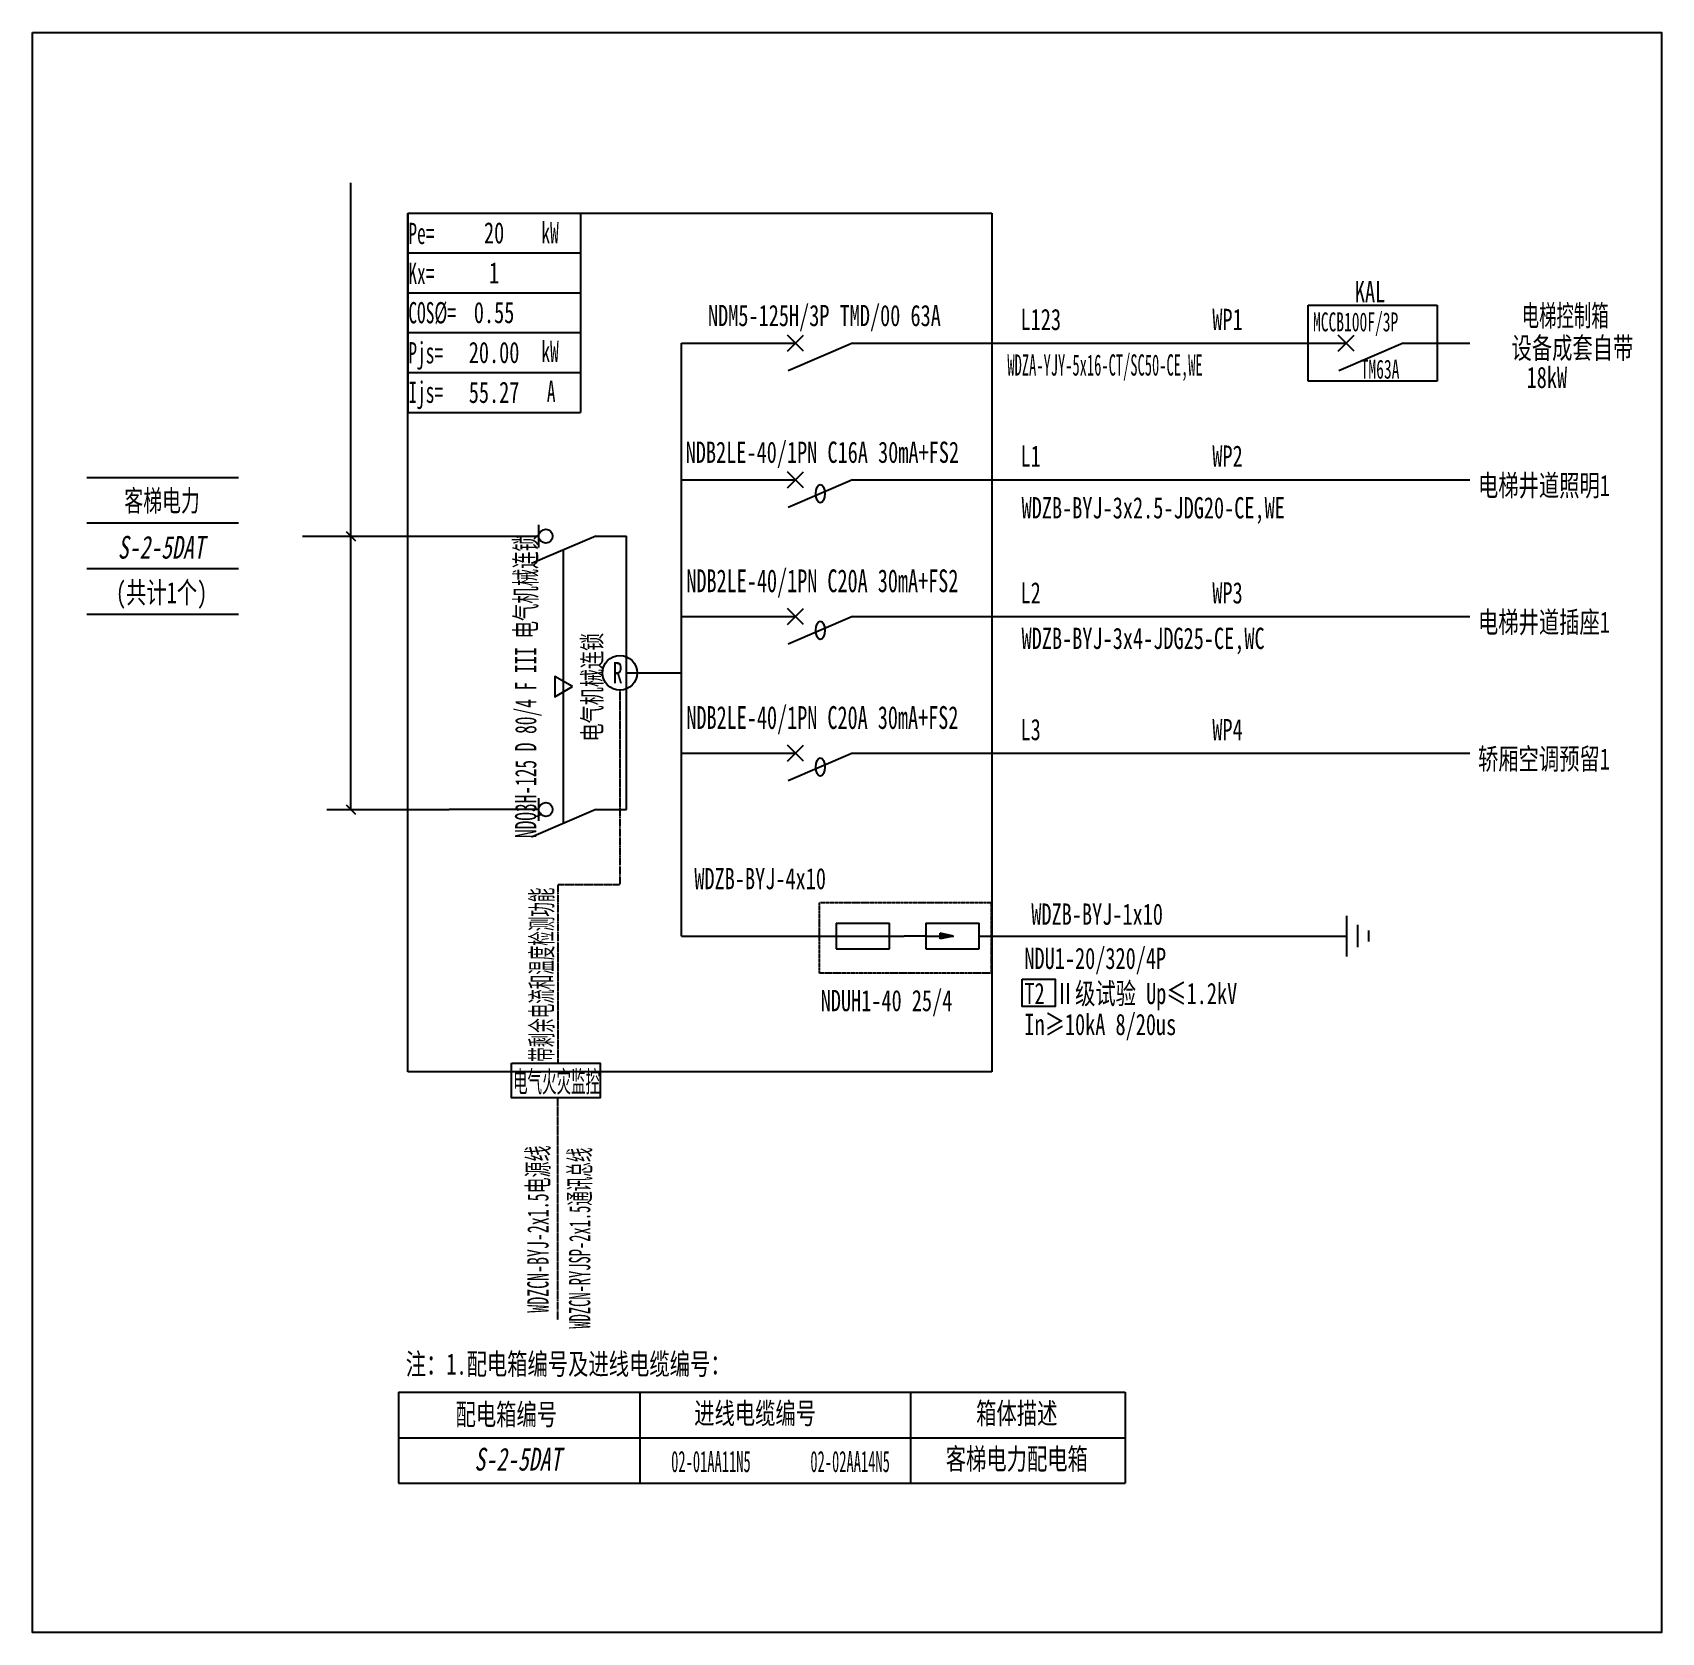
# Model space of a CAD drawing. Extents: x 313046 to 315372, y 341301 to 343585.
import ezdxf
from ezdxf.enums import TextEntityAlignment as Align

# ---------------------------------------------------------------- set-up
doc = ezdxf.new("R2010")
doc.units = 0
doc.header["$MEASUREMENT"] = 0
for name, pattern in [('DASH', [0.35, 0.25, -0.1]), ('DASHDOT', [1, 0.5, -0.25, 0, -0.25]), ('DASHED', [0.75, 0.5, -0.25]), ('DASHED2', [0.375, 0.25, -0.125])]:
    doc.linetypes.add(name, pattern=pattern)
for name, color, linetype in [('D_E_Eqpm(强电设备)', 100, 'Continuous'), ('D_E_Eqpm（强电设备）', 100, 'Continuous'), ('D_E_Text(强电文字)', 51, 'Continuous'), ('D_E_Text（强电文字）', 51, 'Continuous'), ('D_E_Wire(强电线缆)', 10, 'Continuous'), ('D_E_WireEm（强电应急照明线缆）', 10, 'DASHED'), ('D_E_Wire（强电线缆）', 10, 'Continuous'), ('D_El_Eqpm（弱电设备）', 100, 'Continuous'), ('D_El_Text（弱电文字）', 51, 'Continuous'), ('D_T_TableDim（表格尺寸）', 255, 'Continuous'), ('DQ-漏电火灾', 80, 'Continuous'), ('E_E_Text（强电文字）', 51, 'Continuous'), ('系统图', 220, 'Continuous')]:
    doc.layers.add(name, color=color, linetype=linetype)
doc.styles.add('$1$电气', font='', dxfattribs={"width": 0.7})
doc.styles.add('$1$电气箱', font='simhei.ttf', dxfattribs={"width": 0.8, "oblique": 10})
doc.styles.add('电气', font='', dxfattribs={"width": 0.7})
doc.styles.add('电气箱', font='simhei.ttf', dxfattribs={"width": 0.8, "oblique": 10})
doc.styles.get('$1$电气').set_extended_font_data('SimSun')
doc.styles.get('电气').set_extended_font_data('SimSun')

msp = doc.modelspace()

# ---------------------------------------------------------------- linework, layer by layer
at = {"linetype": 'DASHED'}
for p, q in [((313582.1, 342101.5, 0), (313582.1, 343327.4, 0)), ((313582.1, 343327.4, 0), (314415.8, 343327.4, 0)), ((314415.8, 343327.4, 0), (314415.8, 342101.5, 0)), ((314415.8, 342101.5, 0), (313582.1, 342101.5, 0))]:
    msp.add_line(p, q, dxfattribs=at)
at = {"linetype": 'DASHED2', "elevation": 0}
msp.add_lwpolyline([(314169.9, 342342.9), (314414.9, 342342.9), (314414.9, 342242), (314169.9, 342242)], close=True, dxfattribs=at)
at = {"layer": 'D_E_Eqpm(强电设备)'}
for p, q in [((314193.9, 342313.6, 0), (314270.1, 342313.6, 0)), ((314193.9, 342313.6, 0), (314193.9, 342276.7, 0)), ((314269.9, 342276.7, 0), (314269.9, 342313.6, 0)), ((314321.9, 342295.1, 0), (314291.1, 342295.1, 0)), ((314321.9, 342313.6, 0), (314398.1, 342313.6, 0)), ((314321.9, 342313.6, 0), (314321.9, 342276.7, 0)), ((314321.9, 342295.1, 0), (314361.4, 342295.1, 0)), ((314361.4, 342295.1, 0), (314342.3, 342299.1, 0)), ((314342.3, 342291.2, 0), (314342.3, 342299.1, 0)), ((314361.4, 342295.1, 0), (314342.3, 342291.2, 0)), ((314397.9, 342276.7, 0), (314397.9, 342313.6, 0)), ((314193.9, 342276.7, 0), (314269.9, 342276.7, 0)), ((314321.9, 342276.7, 0), (314397.9, 342276.7, 0))]:
    msp.add_line(p, q, dxfattribs=at)
msp.add_solid([(314342.3, 342291.2, 0), (314361.4, 342295.1, 0), (314342.3, 342299.1, 0)], dxfattribs=at)
at = {"layer": 'D_E_Eqpm（强电设备）'}
for p, q in [((314867.7, 343195.9, 0), (315052, 343195.9, 0)), ((314867.7, 343087.5, 0), (314867.7, 343195.9, 0)), ((315052, 343195.9, 0), (315052, 343087.5, 0)), ((314124.2, 343130.2, 0), (314147.2, 343153.2, 0)), ((314147.2, 343130.2, 0), (314124.2, 343153.2, 0)), ((314910.4, 343130.2, 0), (314933.4, 343153.2, 0)), ((314933.4, 343130.2, 0), (314910.4, 343153.2, 0)), ((314217, 343141.7, 0), (314125.2, 343102.3, 0)), ((315003.2, 343141.7, 0), (314911.4, 343102.3, 0)), ((315052, 343087.5, 0), (314867.7, 343087.5, 0)), ((314124.2, 342935, 0), (314147.2, 342958, 0)), ((314147.2, 342935, 0), (314124.2, 342958, 0)), ((314217, 342946.5, 0), (314125.2, 342907.2, 0)), ((313769.2, 342849.9), (313769.2, 342882.4)), ((313850.6, 342866.1), (313758.8, 342826.8)), ((314124.2, 342739.9, 0), (314147.2, 342762.9, 0)), ((314147.2, 342739.9, 0), (314124.2, 342762.9, 0)), ((314217, 342751.4, 0), (314125.2, 342712, 0)), ((314124.2, 342544.7, 0), (314147.2, 342567.7, 0)), ((314147.2, 342544.7, 0), (314124.2, 342567.7, 0)), ((314217, 342556.2, 0), (314125.2, 342516.8, 0)), ((313769.2, 342459.5), (313769.2, 342492)), ((313850.6, 342475.8), (313758.8, 342436.4))]:
    msp.add_line(p, q, dxfattribs=at)
at = {"layer": 'D_E_Eqpm（强电设备）', "linetype": 'DASH'}
msp.add_line((313804.7, 342456.1), (313804.7, 342846.4), dxfattribs=at)
at = {"layer": 'D_E_Eqpm（强电设备）'}
msp.add_lwpolyline([(313817.2, 342651.3), (313792.1, 342665.8), (313792.1, 342636.8)], close=True, dxfattribs=at)
for centre in [(313779.1, 342866.1), (313779.1, 342475.8)]:
    msp.add_circle(centre, 9.89, dxfattribs=at)
for centre in [(314171.1, 342926.8, 0), (314171.1, 342731.7, 0), (314171.1, 342536.5, 0)]:
    msp.add_ellipse(centre, major_axis=(0, 13.1), ratio=0.500475, dxfattribs=at)
at = {"layer": 'D_E_Text(强电文字)', "color": 51}
msp.add_line((313500.7, 342475.8), (313500.7, 343370.4), dxfattribs=at)
for points in [[(313494, 342872.9), (313507.5, 342859.3)], [(313494, 342482.6), (313507.5, 342469)]]:
    msp.add_lwpolyline(points, dxfattribs=at)
at = {"layer": 'D_E_Text（强电文字）'}
for p, q in [((313582.1, 343327.4, 0), (313828.7, 343327.4, 0)), ((313582.1, 343327.4, 0), (313582.1, 343042.7, 0)), ((313828.7, 343327.4, 0), (313828.7, 343042.7, 0)), ((313582.1, 343270.4, 0), (313828.7, 343270.4, 0)), ((313582.1, 343213.5, 0), (313828.7, 343213.5, 0)), ((313582.1, 343156.6, 0), (313828.7, 343156.6, 0)), ((313582.1, 343099.7, 0), (313828.7, 343099.7, 0)), ((313582.1, 343042.7, 0), (313828.7, 343042.7, 0))]:
    msp.add_line(p, q, dxfattribs=at)
at = {"layer": 'D_E_Text（强电文字）', "elevation": 0}
msp.add_lwpolyline([(314459.2, 342233.5), (314506.3, 342233.5), (314506.3, 342194.7), (314459.2, 342194.7)], close=True, dxfattribs=at)
at = {"layer": 'D_E_Wire(强电线缆)'}
for p, q in [((313973, 343141.7, 0), (314135.7, 343141.7, 0)), ((314217, 343141.7, 0), (314921.9, 343141.7, 0)), ((315003.2, 343141.7, 0), (315098.7, 343141.7, 0)), ((313973, 342946.5, 0), (314135.7, 342946.5, 0)), ((314217, 342946.5, 0), (315098.7, 342946.5, 0)), ((313431.9, 342866.1), (313641.1, 342866.1)), ((313973, 342751.4, 0), (314135.7, 342751.4, 0)), ((314217, 342751.4, 0), (315098.7, 342751.4, 0)), ((313973, 342556.2, 0), (314135.7, 342556.2, 0)), ((314217, 342556.2, 0), (315098.7, 342556.2, 0))]:
    msp.add_line(p, q, dxfattribs=at)
at = {"layer": 'D_E_Wire(强电线缆)', "linetype": 'DASH'}
msp.add_line((313466.6, 342475.8), (313641.1, 342475.8), dxfattribs=at)
at = {"layer": 'D_E_WireEm（强电应急照明线缆）'}
msp.add_line((313769.2, 342475.8), (313641.1, 342475.8), dxfattribs=at)
at = {"layer": 'D_E_Wire（强电线缆）'}
for p, q in [((313973, 342295.1, 0), (313973, 343141.7, 0)), ((313641.1, 342866.1), (313769.2, 342866.1)), ((313850.6, 342866.1), (313894.5, 342866.1)), ((313894.5, 342475.8), (313894.5, 342866.1)), ((313894.5, 342670.9), (313973, 342670.9)), ((313850.6, 342475.8), (313894.5, 342475.8)), ((314922.9, 342266.2, 0), (314922.9, 342324.1, 0)), ((313973, 342295.1, 0), (314291.1, 342295.1, 0)), ((314397.9, 342295.1, 0), (314922.9, 342295.1, 0)), ((314938.7, 342279.4, 0), (314938.7, 342311, 0)), ((314954.5, 342287.2, 0), (314954.5, 342303.1, 0))]:
    msp.add_line(p, q, dxfattribs=at)
at = {"layer": 'D_El_Eqpm（弱电设备）', "color": 3}
msp.add_line((313856.7, 342064.3), (313730.2, 342064.3), dxfattribs=at)
msp.add_lwpolyline([(313730.2, 342113.9), (313856.7, 342113.9), (313856.7, 342064.3), (313730.2, 342064.3)], close=True, dxfattribs=at)
at = {"layer": 'D_T_TableDim（表格尺寸）', "color": 255}
for p, q in [((313123.8, 342950), (313340.7, 342950)), ((313123.8, 342885), (313340.7, 342885)), ((313123.8, 342819.9), (313340.7, 342819.9)), ((313123.8, 342819.9), (313340.7, 342819.9)), ((313123.8, 342819.9), (313340.7, 342819.9)), ((313123.8, 342819.9), (313340.7, 342819.9)), ((313123.8, 342819.9), (313340.7, 342819.9)), ((313123.8, 342754.9), (313340.7, 342754.9))]:
    msp.add_line(p, q, dxfattribs=at)
at = {"layer": 'D_T_TableDim（表格尺寸）', "ltscale": 3.5}
for p, q in [((313569.1, 341644, 0), (314606.3, 341644, 0)), ((313569.1, 341644, 0), (313569.1, 341513.9, 0)), ((313913.7, 341644, 0), (313913.7, 341513.9, 0)), ((314299.7, 341644, 0), (314299.7, 341513.9, 0)), ((314606.3, 341644, 0), (314606.3, 341513.9, 0)), ((313569.1, 341579, 0), (314606.3, 341579, 0)), ((313569.1, 341579, 0), (314606.3, 341579, 0)), ((313913.7, 341579, 0), (313913.7, 341513.9, 0)), ((314299.7, 341579, 0), (314299.7, 341513.9, 0)), ((313569.1, 341513.9, 0), (314606.3, 341513.9, 0))]:
    msp.add_line(p, q, dxfattribs=at)
at = {"layer": 'DQ-漏电火灾', "linetype": 'DASHDOT', "ltscale": 0.5}
for p, q in [((313885, 342646.1), (313885, 342369)), ((313796.2, 342369), (313796.2, 342113.9)), ((313796.2, 342369), (313885, 342369)), ((313796.2, 341747.5), (313796.2, 342064.3))]:
    msp.add_line(p, q, dxfattribs=at)
at = {"layer": 'DQ-漏电火灾', "color": 3}
msp.add_circle((313885, 342670.9), 24.8, dxfattribs=at)
at = {"layer": '系统图', "ltscale": 9973.992009}
msp.add_lwpolyline([(313046.5, 343585), (315372, 343585), (315372, 341301), (313046.5, 341301)], close=True, dxfattribs=at)

# ---------------------------------------------------------------- texts
at = {"layer": 'D_E_Text(强电文字)', "style": '电气', "width": 0.7}
for s, p in [('WDZB-BYJ-4x10', (313991.3, 342362, 0)), ('WDZB-BYJ-1x10', (314472.4, 342311.3, 0)), ('T2 Ⅱ级试验 Up≤1.2kV ', (314462.5, 342198, 0)), ('In≥10kA 8/20us', (314462.5, 342153.8, 0))]:
    msp.add_text(s, height=30.359, dxfattribs=at).set_placement(p)
at = {"layer": 'D_E_Text(强电文字)', "color": 51, "true_color": 0xffff7f, "style": '电气', "width": 0.7}
msp.add_text('NDU1-20/320/4P', height=30.359, dxfattribs=at).set_placement((314462.5, 342248.1, 0))
at = {"layer": 'D_E_Text（强电文字）', "linetype": 'Continuous', "style": '电气', "width": 0.6}
for s, height, p in [('kW', 30.36, (313772.9, 343284.1, 0)), ('Pe=', 30.36, (313583, 343283.1, 0)), ('Kx=', 30.36, (313583, 343226, 0)), ('COS%%C=', 30.36, (313583, 343169.9, 0)), ('Pjs=', 30.36, (313583, 343112.7, 0)), ('kW', 30.36, (313772.9, 343114.6, 0)), ('Ijs=', 30.36, (313583, 343056.4, 0)), ('A', 30.4, (313780.7, 343057.6, 0))]:
    msp.add_text(s, height=height, dxfattribs=at).set_placement(p)
at = {"layer": 'D_E_Text（强电文字）', "style": '电气'}
for s, height, width, p in [('KAL', 30.36, 0.7, (314934.3, 343200.1, 0)), ('电梯控制箱', 30.36, 0.6, (315172.5, 343165.8, 0)), ('L123', 30.36, 0.7, (314457, 343160.3, 0)), ('WP1', 30.36, 0.7, (314730.8, 343160.3, 0)), ('MCCB100F/3P', 27.107, 0.6, (314874.6, 343158.4, 0)), ('设备成套自带', 30.36, 0.7, (315158, 343119.6, 0)), ('WDZA-YJY-5x16-CT/SC50-CE,WE', 30.359, 0.5, (314438.2, 343095.3, 0)), ('18kW', 30.36, 0.7, (315179.5, 343077.6, 0)), ('L1', 30.36, 0.7, (314457, 342965.2, 0)), ('WP2', 30.36, 0.7, (314730.8, 342965.2, 0)), ('电梯井道照明1', 30.36, 0.7, (315110.1, 342923.3, 0)), ('WDZB-BYJ-3x2.5-JDG20-CE,WE', 30.359, 0.7, (314458.5, 342891.4, 0)), ('L2', 30.36, 0.7, (314457, 342770, 0)), ('WP3', 30.36, 0.7, (314730.8, 342770, 0)), ('电梯井道插座1', 30.36, 0.7, (315110.1, 342728.1, 0)), ('WDZB-BYJ-3x4-JDG25-CE,WC', 30.359, 0.7, (314458.5, 342705, 0)), ('L3', 30.36, 0.7, (314457, 342574.8, 0)), ('WP4', 30.36, 0.7, (314730.8, 342574.8, 0)), ('轿厢空调预留1', 30.36, 0.7, (315110.1, 342532.9, 0)), ('注：1.配电箱编号及进线电缆编号：', 30.359, 0.7, (313579.3, 341669, 0))]:
    msp.add_text(s, height=height, dxfattribs=dict(at, width=width)).set_placement(p)
at = {"layer": 'D_E_Text（强电文字）'}
for s, height, style, width, p in [('NDM5-125H/3P TMD/00 63A', 30.359, '电气', 0.7, (314177, 343178.6, 0)), ('TM63A', 27.11, '电气', 0.6, (314970.3, 343104.3, 0)), ('NDB2LE-40/1PN C16A 30mA+FS2', 30.359, '电气', 0.7, (314174.1, 342983.4, 0)), ('客梯电力', 30.36, '$1$电气', 0.65, (313231.4, 342917.3)), ('电气火灾监控', 30.36, '电气', 0.5, (313794.6, 342088)), ('配电箱编号', 30.36, '电气', 0.7, (313722.9, 341612.9, 0)), ('进线电缆编号', 30.36, '电气', 0.7, (314078.1, 341614.5, 0)), ('箱体描述', 30.36, '电气', 0.7, (314451.7, 341614.5, 0)), ('02-01AA11N5', 30.359, '电气', 0.5, (314015, 341544.8, 0)), ('02-02AA14N5', 30.359, '电气', 0.5, (314213.7, 341544.8, 0)), ('客梯电力配电箱', 30.36, '电气', 0.7, (314451.7, 341549.4, 0))]:
    msp.add_text(s, height=height, dxfattribs=dict(at, style=style, width=width)).set_placement(p, align=Align.MIDDLE)
at = {"layer": 'D_E_Text（强电文字）', "oblique": 10, "width": 0.7}
for style, p in [('$1$电气箱', (313230.1, 342850.2)), ('电气箱', (313739.4, 341548.3, 0))]:
    msp.add_text('S-2-5DAT', height=32.53, dxfattribs=dict(at, style=style)).set_placement(p, align=Align.MIDDLE)
at = {"layer": 'D_E_Text（强电文字）', "style": '电气', "width": 0.6}
msp.add_text('NDQ3H-125 D 80/4 F III 电气机械连锁', height=30.359, rotation=90, dxfattribs=at).set_placement((313752, 342652.1, 0), align=Align.MIDDLE)
at = {"layer": 'D_E_Text（强电文字）', "style": '$1$电气', "width": 0.7}
msp.add_text('(共计1个)', height=30.36, dxfattribs=at).set_placement((313230.7, 342770.4), align=Align.CENTER)
at = {"layer": 'D_E_Text（强电文字）', "style": '电气', "width": 0.7}
msp.add_text('电气机械连锁', height=27.11, rotation=90, dxfattribs=at).set_placement((313859, 342572.9))
at = {"layer": 'D_E_Text（强电文字）', "color": 51, "true_color": 0xffff7f, "style": '电气', "width": 0.7}
msp.add_text('NDUH1-40 25/4', height=30.359, dxfattribs=at).set_placement((314171.7, 342187.9, 0))
at = {"layer": 'D_E_Text（强电文字）', "width": 246.648, "attachment_point": 5, "style": '电气'}
for s, insert, char_height in [('20', (313705.4, 343298.9, 0), 30.36), ('1', (313705.4, 343242, 0), 30.4), ('0.55', (313705.4, 343185.1, 0), 30.36), ('{\\C200;20.00}', (313705.4, 343128.1, 0), 30.359), ('{\\C200;55.27}', (313705.4, 343071.2, 0), 30.359)]:
    msp.add_mtext(s, dxfattribs=dict(at, insert=insert, char_height=char_height))
at = {"layer": 'D_El_Text（弱电文字）', "color": 1, "style": '电气', "width": 0.5}
msp.add_text('带剩余电流和温度检测功能', height=30.359, rotation=90, dxfattribs=at).set_placement((313788.5, 342115.7))
at = {"layer": 'D_El_Text（弱电文字）', "style": '电气'}
for s, width, p in [('WDZCN-BYJ-2x1.5电源线', 0.55, (313783.1, 341757.4)), ('WDZCN-RYJSP-2x1.5通讯总线', 0.5, (313842.7, 341734.7))]:
    msp.add_text(s, height=30.359, rotation=90, dxfattribs=dict(at, width=width)).set_placement(p)
at = {"layer": 'DQ-漏电火灾', "color": 50, "style": '电气', "width": 0.7}
msp.add_text('R', height=30.4, dxfattribs=at).set_placement((313874.5, 342656.1))
at = {"layer": 'E_E_Text（强电文字）', "linetype": 'Continuous', "style": '电气', "width": 0.65}
for p in [(314174.1, 342786.1, 0), (314174.1, 342590.9, 0)]:
    msp.add_text('NDB2LE-40/1PN C20A 30mA+FS2', height=32.528, dxfattribs=at).set_placement(p, align=Align.CENTER)

doc.saveas('drawing.dxf')
